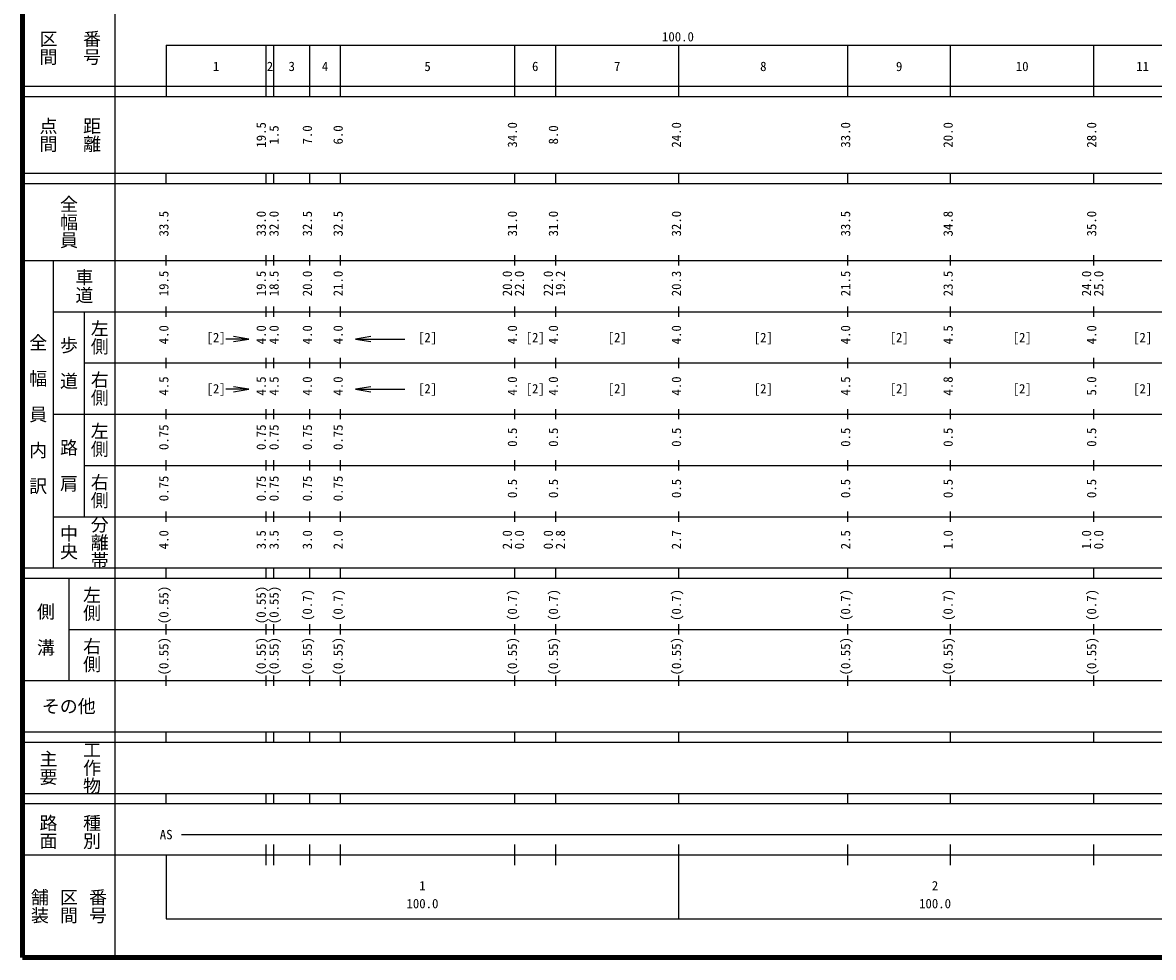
# Model space of a CAD drawing. Units: millimetres on the paper, enlarged 1000 times. Extents: x 40000 to 680000, y 20000 to 380000.
# Drawn here: x 40000 to 260594, y 20000 to 202409 of the extents above; entities that cross this region are included whole.
import ezdxf
from ezdxf.enums import TextEntityAlignment as Align

# ---------------------------------------------------------------- set-up
doc = ezdxf.new("R2010")
doc.units = ezdxf.units.MM
doc.header["$LTSCALE"] = 1000
doc.layers.add('M-TTL', color=2, linetype='Continuous', lineweight=140)
doc.layers.add('M-TTL-BAND', color=7, linetype='Continuous', lineweight=25)
doc.styles.add('@ＭＳ ゴシック', font='')
doc.styles.add('ＭＳ ゴシック', font='')
doc.styles.get('@ＭＳ ゴシック').set_extended_font_data('@MS Gothic')
doc.styles.get('ＭＳ ゴシック').set_extended_font_data('MS Gothic')

# ---------------------------------------------------------------- blocks, each defined once
blk = doc.blocks.new('open_arrow')
at = {"color": 0, "linetype": 'Continuous', "lineweight": -2}
blk.add_lwpolyline([(7.5, 1.25), (0, 0), (7.5, -1.25)], dxfattribs=at)

msp = doc.modelspace()

# ---------------------------------------------------------------- linework, layer by layer
at = {"layer": 'M-TTL'}
for p, q in [((40000, 380000), (40000, 20000)), ((40000, 20000), (680000, 20000))]:
    msp.add_line(p, q, dxfattribs=at)
at = {"layer": 'M-TTL-BAND'}
for p, q in [((58000, 370000), (58000, 20000)), ((68000, 198000), (579000, 198000)), ((68000, 198000), (68000, 188000)), ((87500, 188000), (87500, 198000)), ((89000, 188000), (89000, 198000)), ((96000, 188000), (96000, 198000)), ((102000, 188000), (102000, 198000)), ((136000, 188000), (136000, 198000)), ((144000, 188000), (144000, 198000)), ((168000, 188000), (168000, 198000)), ((201000, 188000), (201000, 198000)), ((221000, 188000), (221000, 198000)), ((249000, 188000), (249000, 198000)), ((40000, 190000), (579000, 190000)), ((40000, 188000), (579000, 188000)), ((40000, 173000), (579000, 173000)), ((68000, 171000), (68000, 173000)), ((87500, 171000), (87500, 173000)), ((89000, 171000), (89000, 173000)), ((96000, 171000), (96000, 173000)), ((102000, 171000), (102000, 173000)), ((136000, 171000), (136000, 173000)), ((144000, 171000), (144000, 173000)), ((168000, 171000), (168000, 173000)), ((201000, 171000), (201000, 173000)), ((221000, 171000), (221000, 173000)), ((249000, 171000), (249000, 173000)), ((40000, 171000), (579000, 171000)), ((68000, 155000), (68000, 157000)), ((87500, 155000), (87500, 157000)), ((89000, 155000), (89000, 157000)), ((96000, 155000), (96000, 157000)), ((102000, 155000), (102000, 157000)), ((136000, 155000), (136000, 157000)), ((144000, 155000), (144000, 157000)), ((168000, 155000), (168000, 157000)), ((201000, 155000), (201000, 157000)), ((221000, 155000), (221000, 157000)), ((249000, 155000), (249000, 157000)), ((40000, 156000), (579000, 156000)), ((46000, 96000), (46000, 156000)), ((46000, 146000), (579000, 146000)), ((52000, 146000), (52000, 106000)), ((68000, 145000), (68000, 147000)), ((87500, 145000), (87500, 147000)), ((89000, 145000), (89000, 147000)), ((96000, 145000), (96000, 147000)), ((102000, 145000), (102000, 147000)), ((136000, 145000), (136000, 147000)), ((144000, 145000), (144000, 147000)), ((168000, 145000), (168000, 147000)), ((201000, 145000), (201000, 147000)), ((221000, 145000), (221000, 147000)), ((249000, 145000), (249000, 147000)), ((84112, 140663), (79668, 140663)), ((104962, 140663), (114537, 140663)), ((68000, 135000), (68000, 137000)), ((87500, 135000), (87500, 137000)), ((89000, 135000), (89000, 137000)), ((96000, 135000), (96000, 137000)), ((102000, 135000), (102000, 137000)), ((136000, 135000), (136000, 137000)), ((144000, 135000), (144000, 137000)), ((168000, 135000), (168000, 137000)), ((201000, 135000), (201000, 137000)), ((221000, 135000), (221000, 137000)), ((249000, 135000), (249000, 137000)), ((52000, 136000), (579000, 136000)), ((84112, 130865), (79668, 130865)), ((104962, 130865), (114537, 130865)), ((46000, 126000), (579000, 126000)), ((68000, 125000), (68000, 127000)), ((87500, 125000), (87500, 127000)), ((89000, 125000), (89000, 127000)), ((96000, 125000), (96000, 127000)), ((102000, 125000), (102000, 127000)), ((136000, 125000), (136000, 127000)), ((144000, 125000), (144000, 127000)), ((168000, 125000), (168000, 127000)), ((201000, 125000), (201000, 127000)), ((221000, 125000), (221000, 127000)), ((249000, 125000), (249000, 127000)), ((68000, 115000), (68000, 117000)), ((87500, 115000), (87500, 117000)), ((89000, 115000), (89000, 117000)), ((96000, 115000), (96000, 117000)), ((102000, 115000), (102000, 117000)), ((136000, 115000), (136000, 117000)), ((144000, 115000), (144000, 117000)), ((168000, 115000), (168000, 117000)), ((201000, 115000), (201000, 117000)), ((221000, 115000), (221000, 117000)), ((249000, 115000), (249000, 117000)), ((52000, 116000), (579000, 116000)), ((46000, 106000), (579000, 106000)), ((68000, 105000), (68000, 107000)), ((87500, 105000), (87500, 107000)), ((89000, 105000), (89000, 107000)), ((96000, 105000), (96000, 107000)), ((102000, 105000), (102000, 107000)), ((136000, 105000), (136000, 107000)), ((144000, 105000), (144000, 107000)), ((168000, 105000), (168000, 107000)), ((201000, 105000), (201000, 107000)), ((221000, 105000), (221000, 107000)), ((249000, 105000), (249000, 107000)), ((40000, 96000), (579000, 96000)), ((68000, 94000), (68000, 96000)), ((87500, 94000), (87500, 96000)), ((89000, 94000), (89000, 96000)), ((96000, 94000), (96000, 96000)), ((102000, 94000), (102000, 96000)), ((136000, 94000), (136000, 96000)), ((144000, 94000), (144000, 96000)), ((168000, 94000), (168000, 96000)), ((201000, 94000), (201000, 96000)), ((221000, 94000), (221000, 96000)), ((249000, 94000), (249000, 96000)), ((40000, 94000), (579000, 94000)), ((49000, 94000), (49000, 74000)), ((49000, 84000), (579000, 84000)), ((68000, 83000), (68000, 85000)), ((87500, 83000), (87500, 85000)), ((89000, 83000), (89000, 85000)), ((96000, 83000), (96000, 85000)), ((102000, 83000), (102000, 85000)), ((136000, 83000), (136000, 85000)), ((144000, 83000), (144000, 85000)), ((168000, 83000), (168000, 85000)), ((201000, 83000), (201000, 85000)), ((221000, 83000), (221000, 85000)), ((249000, 83000), (249000, 85000)), ((40000, 74000), (579000, 74000)), ((68000, 73000), (68000, 75000)), ((87500, 73000), (87500, 75000)), ((89000, 73000), (89000, 75000)), ((96000, 73000), (96000, 75000)), ((102000, 73000), (102000, 75000)), ((136000, 73000), (136000, 75000)), ((144000, 73000), (144000, 75000)), ((168000, 73000), (168000, 75000)), ((201000, 73000), (201000, 75000)), ((221000, 73000), (221000, 75000)), ((249000, 73000), (249000, 75000)), ((40000, 64000), (579000, 64000)), ((68000, 62000), (68000, 64000)), ((87500, 62000), (87500, 64000)), ((89000, 62000), (89000, 64000)), ((96000, 62000), (96000, 64000)), ((102000, 62000), (102000, 64000)), ((136000, 62000), (136000, 64000)), ((144000, 62000), (144000, 64000)), ((168000, 62000), (168000, 64000)), ((201000, 62000), (201000, 64000)), ((221000, 62000), (221000, 64000)), ((249000, 62000), (249000, 64000)), ((40000, 62000), (579000, 62000)), ((40000, 52000), (579000, 52000)), ((68000, 50000), (68000, 52000)), ((87500, 50000), (87500, 52000)), ((89000, 50000), (89000, 52000)), ((96000, 50000), (96000, 52000)), ((102000, 50000), (102000, 52000)), ((136000, 50000), (136000, 52000)), ((144000, 50000), (144000, 52000)), ((168000, 50000), (168000, 52000)), ((201000, 50000), (201000, 52000)), ((221000, 50000), (221000, 52000)), ((249000, 50000), (249000, 52000)), ((40000, 50000), (579000, 50000)), ((71000, 44000), (281000, 44000)), ((87500, 38000), (87500, 42000)), ((89000, 38000), (89000, 42000)), ((96000, 38000), (96000, 42000)), ((102000, 38000), (102000, 42000)), ((136000, 38000), (136000, 42000)), ((144000, 38000), (144000, 42000)), ((168000, 27500), (168000, 42000)), ((201000, 38000), (201000, 42000)), ((221000, 38000), (221000, 42000)), ((249000, 38000), (249000, 42000)), ((40000, 40000), (579000, 40000)), ((68000, 40000), (68000, 27500)), ((68000, 27500), (579000, 27500))]:
    msp.add_line(p, q, dxfattribs=at)

# ---------------------------------------------------------------- block references
at = {"layer": 'M-TTL-BAND', "xscale": 400, "yscale": 400, "rotation": 180}
for p in [(84112, 140663), (84112, 130865)]:
    msp.add_blockref('open_arrow', p, dxfattribs=at)
at = {"layer": 'M-TTL-BAND', "xscale": 400, "yscale": 400}
for p in [(104962, 140663), (104962, 130865)]:
    msp.add_blockref('open_arrow', p, dxfattribs=at)

# ---------------------------------------------------------------- texts
at = {"layer": 'M-TTL-BAND', "style": '@ＭＳ ゴシック'}
for s, p in [('番号', (53500, 197500)), ('区間', (45000, 197500)), ('点間', (45000, 180500)), ('距離', (53500, 180500)), ('全幅員', (49000, 163500)), ('車道', (52000, 151000)), ('左側', (55000, 141000)), ('全\u3000幅\u3000員\u3000内\u3000訳', (43000, 126000)), ('歩\u3000道', (49000, 136000)), ('右側', (55000, 131000)), ('左側', (55000, 121000)), ('路\u3000肩', (49000, 116000)), ('右側', (55000, 111000)), ('分離帯', (55000, 101000)), ('中央', (49000, 101000)), ('左側', (53500, 89000)), ('側\u3000溝', (44500, 84000)), ('右側', (53500, 79000)), ('主要', (45000, 57000)), ('工作物', (53500, 57000)), ('路面', (45000, 44500)), ('種別', (53500, 44500)), ('舗装', (43333, 30000)), ('区間', (49000, 30000)), ('番号', (54667, 30000))]:
    msp.add_text(s, height=2566, rotation=270, dxfattribs=at).set_placement(p, align=Align.MIDDLE_CENTER)
at = {"layer": 'M-TTL-BAND', "style": 'ＭＳ ゴシック'}
for s, p in [('100.0', (167844, 198195)), ('1', (77750, 192405)), ('2', (88250, 192405)), ('3', (92500, 192405)), ('4', (99000, 192405)), ('5', (119000, 192405)), ('6', (140000, 192405)), ('7', (156000, 192405)), ('8', (184500, 192405)), ('9', (211000, 192405)), ('10', (235000, 192405)), ('11', (258500, 192405)), ('[2]', (77750, 139500)), ('[2]', (119000, 139500)), ('[2]', (140000, 139500)), ('[2]', (156000, 139500)), ('[2]', (184500, 139500)), ('[2]', (211000, 139500)), ('[2]', (235000, 139500)), ('[2]', (258500, 139500)), ('[2]', (77750, 129500)), ('[2]', (119000, 129500)), ('[2]', (140000, 129500)), ('[2]', (156000, 129500)), ('[2]', (184500, 129500)), ('[2]', (211000, 129500)), ('[2]', (235000, 129500)), ('[2]', (258500, 129500)), ('AS', (68000, 42500)), ('1', (118000, 32523)), ('2', (218000, 32523)), ('100.0', (118000, 29033)), ('100.0', (218000, 29033))]:
    msp.add_text(s, height=1833, dxfattribs=at).set_placement(p, align=Align.BOTTOM_CENTER)
for s, p in [('19.5', (88000, 180500)), ('1.5', (90500, 180500)), ('7.0', (97000, 180500)), ('6.0', (103000, 180500)), ('34.0', (137000, 180500)), ('8.0', (145000, 180500)), ('24.0', (169000, 180500)), ('33.0', (202000, 180500)), ('20.0', (222000, 180500)), ('28.0', (250000, 180500)), ('33.5', (69000, 163174)), ('33.0', (88000, 163174)), ('32.0', (90500, 163174)), ('32.5', (97000, 163174)), ('32.5', (103000, 163174)), ('31.0', (137000, 163174)), ('31.0', (145000, 163174)), ('32.0', (169000, 163174)), ('33.5', (202000, 163174)), ('34.8', (222000, 163174)), ('35.0', (250000, 163174)), ('19.5', (69000, 151500)), ('19.5', (88000, 151500)), ('18.5', (90500, 151500)), ('20.0', (97000, 151500)), ('21.0', (103000, 151500)), ('20.0', (136000, 151500)), ('22.0', (138370, 151500)), ('22.0', (144000, 151500)), ('19.2', (146370, 151500)), ('20.3', (169000, 151500)), ('21.5', (202000, 151500)), ('23.5', (222000, 151500)), ('24.0', (249000, 151500)), ('25.0', (251370, 151500)), ('4.0', (69000, 141500)), ('4.0', (88000, 141500)), ('4.0', (90500, 141500)), ('4.0', (97000, 141500)), ('4.0', (103000, 141500)), ('4.0', (137000, 141500)), ('4.0', (145000, 141500)), ('4.0', (169000, 141500)), ('4.0', (202000, 141500)), ('4.5', (222000, 141500)), ('4.0', (250000, 141500)), ('4.5', (69000, 131500)), ('4.5', (88000, 131500)), ('4.5', (90500, 131500)), ('4.0', (97000, 131500)), ('4.0', (103000, 131500)), ('4.0', (137000, 131500)), ('4.0', (145000, 131500)), ('4.0', (169000, 131500)), ('4.5', (202000, 131500)), ('4.8', (222000, 131500)), ('5.0', (250000, 131500)), ('0.75', (69000, 121500)), ('0.75', (88000, 121500)), ('0.75', (90500, 121500)), ('0.75', (97000, 121500)), ('0.75', (103000, 121500)), ('0.5', (137000, 121500)), ('0.5', (145000, 121500)), ('0.5', (169000, 121500)), ('0.5', (202000, 121500)), ('0.5', (222000, 121500)), ('0.5', (250000, 121500)), ('0.75', (69000, 111500)), ('0.75', (88000, 111500)), ('0.75', (90500, 111500)), ('0.75', (97000, 111500)), ('0.75', (103000, 111500)), ('0.5', (137000, 111500)), ('0.5', (145000, 111500)), ('0.5', (169000, 111500)), ('0.5', (202000, 111500)), ('0.5', (222000, 111500)), ('0.5', (250000, 111500)), ('4.0', (69000, 101500)), ('3.5', (88000, 101500)), ('3.5', (90500, 101500)), ('3.0', (97000, 101500)), ('2.0', (103000, 101500)), ('2.0', (136000, 101500)), ('0.0', (138370, 101500)), ('0.0', (144000, 101500)), ('2.8', (146370, 101500)), ('2.7', (169000, 101500)), ('2.5', (202000, 101500)), ('1.0', (222000, 101500)), ('1.0', (249000, 101500)), ('0.0', (251370, 101500)), ('(0.55)', (69000, 88764)), ('(0.55)', (88000, 88764)), ('(0.55)', (90500, 88764)), ('(0.7)', (97000, 88764)), ('(0.7)', (103000, 88764)), ('(0.7)', (137000, 88764)), ('(0.7)', (145000, 88764)), ('(0.7)', (169000, 88764)), ('(0.7)', (202000, 88764)), ('(0.7)', (222000, 88764)), ('(0.7)', (250000, 88764)), ('(0.55)', (69000, 78764)), ('(0.55)', (88000, 78764)), ('(0.55)', (90500, 78764)), ('(0.55)', (97000, 78764)), ('(0.55)', (103000, 78764)), ('(0.55)', (137000, 78764)), ('(0.55)', (145000, 78764)), ('(0.55)', (169000, 78764)), ('(0.55)', (202000, 78764)), ('(0.55)', (222000, 78764)), ('(0.55)', (250000, 78764))]:
    msp.add_text(s, height=1833, rotation=90, dxfattribs=at).set_placement(p, align=Align.BOTTOM_CENTER)
msp.add_text('その他', height=2566, dxfattribs=at).set_placement((49000, 69000), align=Align.MIDDLE_CENTER)

doc.saveas('drawing.dxf')
